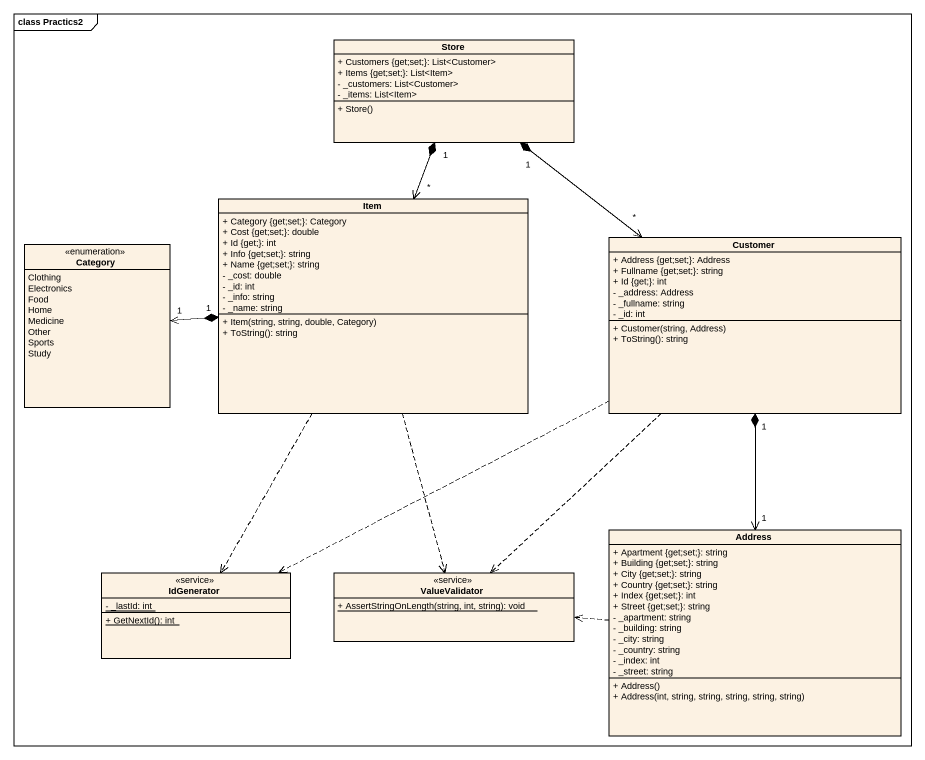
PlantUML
@startuml
mainframe class Practics2
hide circle
hide empty members
skinparam classAttributeIconSize 0
class Store {
  + Customers {get;set;}: List<Customer>
  + Items {get;set;}: List<Item>
  - _customers: List<Customer>
  - _items: List<Item>
  + Store()
}
class Item {
  + Category {get;set;}: Category
  + Cost {get;set;}: double
  + Id {get;}: int
  + Info {get;set;}: string
  + Name {get;set;}: string
  - _cost: double
  - _id: int
  - _info: string
  - _name: string
  + Item(string, string, double, Category)
  + ToString(): string
}
enum Category {
  Clothing
  Electronics
  Food
  Home
  Medicine
  Other
  Sports
  Study
}
class Customer {
  + Address {get;set;}: Address
  + Fullname {get;set;}: string
  + Id {get;}: int
  - _address: Address
  - _fullname: string
  - _id: int
  + Customer(string, Address)
  + ToString(): string
}
class Address {
  + Apartment {get;set;}: string
  + Building {get;set;}: string
  + City {get;set;}: string
  + Country {get;set;}: string
  + Index {get;set;}: int
  + Street {get;set;}: string
  - _apartment: string
  - _building: string
  - _city: string
  - _country: string
  - _index: int
  - _street: string
  + Address()
  + Address(int, string, string, string, string, string)
}
class IdGenerator <<service>> {
  {static} - _lastId: int
  {static} + GetNextId(): int
}
class ValueValidator <<service>> {
  {static} + AssertStringOnLength(string, int, string): void
}
Store "1" *--> "*" Item
Store "1" *--> "*" Customer
Item "1" *-left-> "1" Category
Item ..> IdGenerator
Item ..> ValueValidator
Customer "1" *--> "1" Address
Customer .left.> IdGenerator
Customer ..> ValueValidator
Address .left.> ValueValidator
@enduml
